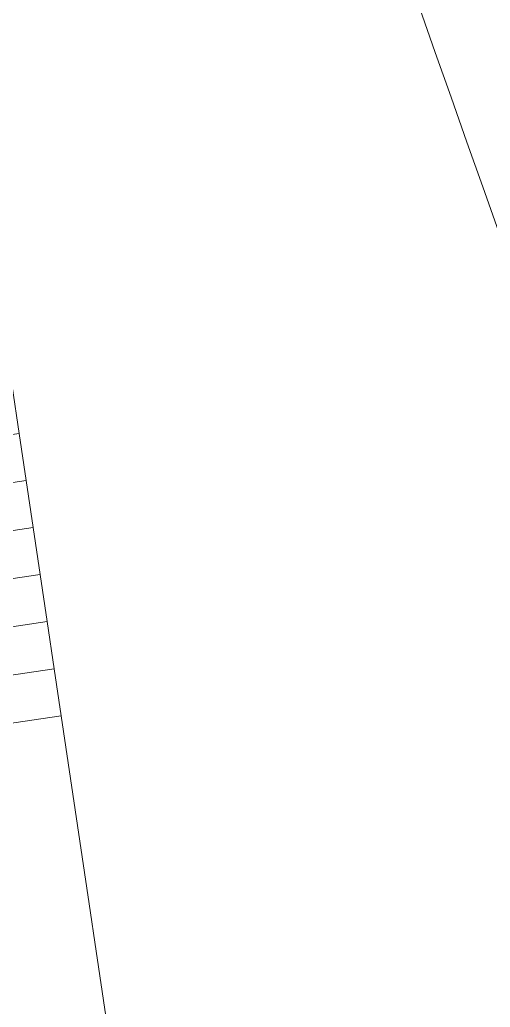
# Model space of a CAD drawing. Header units: metres. Extents: x 283062 to 284231, y 6112747 to 6113727.
# Drawn here: x 283658.3 to 283809, y 6113082.4 to 6113398.8 of the extents above; entities that cross this region are included whole.
import ezdxf

# ---------------------------------------------------------------- set-up
doc = ezdxf.new("R2010")
doc.units = ezdxf.units.M
doc.layers.add('Cadastre Land Parcels_SP_EXT', color=9, linetype='Continuous', lineweight=5)

msp = doc.modelspace()

# ---------------------------------------------------------------- linework, layer by layer
at = {"layer": 'Cadastre Land Parcels_SP_EXT', "color": 251, "linetype": 'Continuous', "lineweight": 15, "true_color": 0x636466}
for points in [[(283617.08, 6113403.42), (283622.15, 6113389.05), (283625.16, 6113380.53), (283627.22, 6113374.68), (283632.3, 6113360.31), (283637.37, 6113345.93), (283642.45, 6113331.56), (283647.52, 6113317.19), (283652.77, 6113302.32), (283653.65, 6113296.41), (283655.88, 6113281.33), (283658.12, 6113266.25), (283660.36, 6113251.18), (283662.6, 6113236.1), (283664.84, 6113221.02), (283667.08, 6113205.95), (283669.33, 6113190.79), (283671.55, 6113175.79), (283673.79, 6113160.72), (283676.03, 6113145.64), (283678.27, 6113130.56), (283680.51, 6113115.49), (283682.75, 6113100.41), (283687.01, 6113071.69)], [(283818.02, 6113312.88), (283806.59, 6113345.2), (283801.51, 6113359.57), (283796.42, 6113373.94), (283791.34, 6113388.3), (283786.26, 6113402.67)]]:
    msp.add_lwpolyline(points, dxfattribs=at)
for points in [[(283628.07, 6113246.38), (283660.36, 6113251.18), (283658.12, 6113266.25), (283627.65, 6113261.72), (283621.94, 6113260.88), (283624.18, 6113245.8), (283628.07, 6113246.38)], [(283628.44, 6113231.02), (283662.6, 6113236.1), (283660.36, 6113251.18), (283628.07, 6113246.38), (283624.18, 6113245.8), (283626.42, 6113230.72), (283628.44, 6113231.02)], [(283628.65, 6113215.65), (283664.84, 6113221.02), (283662.6, 6113236.1), (283628.44, 6113231.02), (283626.42, 6113230.72), (283628.49, 6113215.61), (283628.65, 6113215.65)], [(283667.08, 6113205.95), (283664.84, 6113221.02), (283628.65, 6113215.65), (283628.49, 6113215.61), (283628.71, 6113214.2), (283630.89, 6113200.57), (283667.08, 6113205.95)], [(283669.33, 6113190.79), (283667.08, 6113205.95), (283630.89, 6113200.57), (283633.13, 6113185.49), (283669.33, 6113190.79)], [(283671.55, 6113175.79), (283669.33, 6113190.79), (283633.13, 6113185.49), (283635.37, 6113170.42), (283671.55, 6113175.79)]]:
    msp.add_lwpolyline(points, close=True, dxfattribs=at)

doc.saveas('drawing.dxf')
